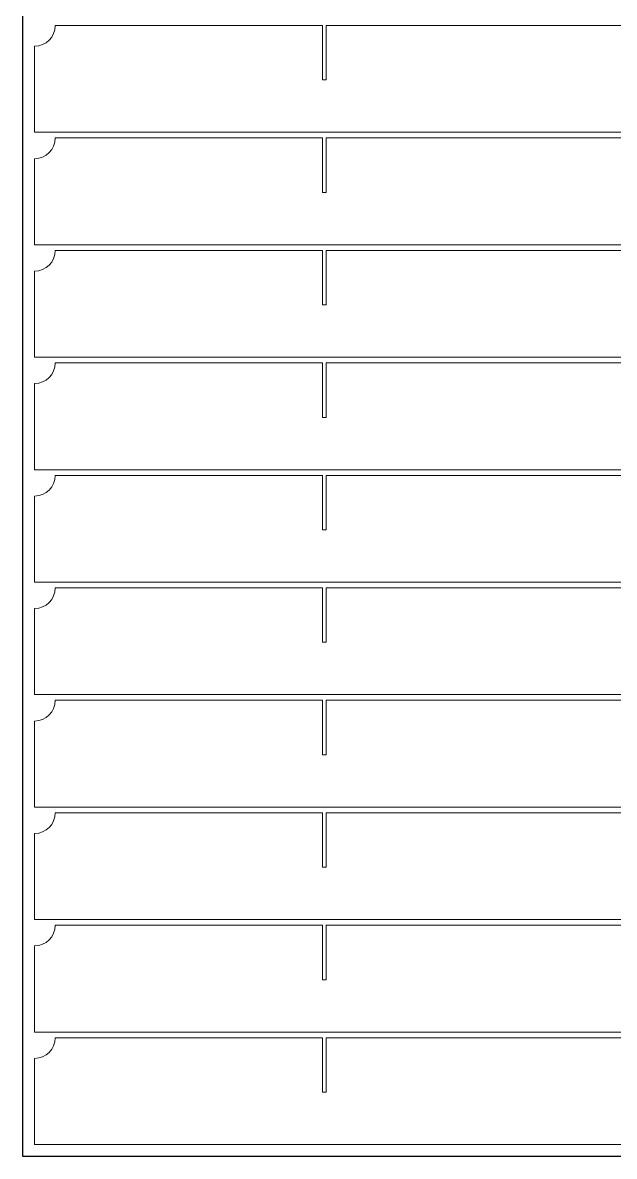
# Model space of a CAD drawing. Header units: inches. Extents: x 142 to 14402, y 211 to 2711.
# Drawn here: x 9002 to 9502, y 211 to 1169 of the extents above; entities that cross this region are included whole.
import ezdxf

# ---------------------------------------------------------------- set-up
doc = ezdxf.new("R2010")
doc.units = ezdxf.units.IN
doc.header["$MEASUREMENT"] = 0
doc.layers.add('IV_OUTER_PROFILE', color=7, linetype='Continuous', lineweight=5)

msp = doc.modelspace()

# ---------------------------------------------------------------- linework, layer by layer
msp.add_lwpolyline([(9001.69, 211.42), (10001.69, 211.42), (10001.69, 2211.42), (9001.69, 2211.42)], close=True)
at = {"layer": 'IV_OUTER_PROFILE'}
for p, q in [((9029.19, 1166.63), (9255.09, 1166.63)), ((9255.09, 1120.63), (9255.09, 1166.63)), ((9258.29, 1166.63), (9258.29, 1120.63)), ((9258.29, 1166.63), (9745.09, 1166.63)), ((9011.69, 1149.13), (9011.69, 1076.42)), ((9258.29, 1120.63), (9255.09, 1120.63)), ((9011.69, 1076.42), (9991.69, 1076.42)), ((9029.19, 1071.63), (9255.09, 1071.63)), ((9255.09, 1025.63), (9255.09, 1071.63)), ((9258.29, 1071.63), (9258.29, 1025.63)), ((9258.29, 1071.63), (9745.09, 1071.63)), ((9011.69, 1054.13), (9011.69, 981.42)), ((9258.29, 1025.63), (9255.09, 1025.63)), ((9011.69, 981.42), (9991.69, 981.42)), ((9029.19, 976.63), (9255.09, 976.63)), ((9255.09, 930.63), (9255.09, 976.63)), ((9258.29, 976.63), (9258.29, 930.63)), ((9258.29, 976.63), (9745.09, 976.63)), ((9011.69, 959.13), (9011.69, 886.42)), ((9258.29, 930.63), (9255.09, 930.63)), ((9011.69, 886.42), (9991.69, 886.42)), ((9029.19, 881.63), (9255.09, 881.63)), ((9255.09, 835.63), (9255.09, 881.63)), ((9258.29, 881.63), (9258.29, 835.63)), ((9258.29, 881.63), (9745.09, 881.63)), ((9011.69, 864.13), (9011.69, 791.42)), ((9258.29, 835.63), (9255.09, 835.63)), ((9011.69, 791.42), (9991.69, 791.42)), ((9029.19, 786.63), (9255.09, 786.63)), ((9255.09, 740.63), (9255.09, 786.63)), ((9258.29, 786.63), (9258.29, 740.63)), ((9258.29, 786.63), (9745.09, 786.63)), ((9011.69, 769.13), (9011.69, 696.42)), ((9258.29, 740.63), (9255.09, 740.63)), ((9011.69, 696.42), (9991.69, 696.42)), ((9029.19, 691.63), (9255.09, 691.63)), ((9255.09, 645.63), (9255.09, 691.63)), ((9258.29, 691.63), (9258.29, 645.63)), ((9258.29, 691.63), (9745.09, 691.63)), ((9011.69, 674.13), (9011.69, 601.42)), ((9258.29, 645.63), (9255.09, 645.63)), ((9011.69, 601.42), (9991.69, 601.42)), ((9029.19, 596.63), (9255.09, 596.63)), ((9255.09, 550.63), (9255.09, 596.63)), ((9258.29, 596.63), (9258.29, 550.63)), ((9258.29, 596.63), (9745.09, 596.63)), ((9011.69, 579.13), (9011.69, 506.42)), ((9258.29, 550.63), (9255.09, 550.63)), ((9011.69, 506.42), (9991.69, 506.42)), ((9029.19, 501.63), (9255.09, 501.63)), ((9255.09, 455.63), (9255.09, 501.63)), ((9258.29, 501.63), (9258.29, 455.63)), ((9258.29, 501.63), (9745.09, 501.63)), ((9011.69, 484.13), (9011.69, 411.42)), ((9258.29, 455.63), (9255.09, 455.63)), ((9011.69, 411.42), (9991.69, 411.42)), ((9029.19, 406.63), (9255.09, 406.63)), ((9255.09, 360.63), (9255.09, 406.63)), ((9258.29, 406.63), (9258.29, 360.63)), ((9258.29, 406.63), (9745.09, 406.63)), ((9011.69, 389.13), (9011.69, 316.42)), ((9258.29, 360.63), (9255.09, 360.63)), ((9011.69, 316.42), (9991.69, 316.42)), ((9029.19, 311.63), (9255.09, 311.63)), ((9255.09, 265.63), (9255.09, 311.63)), ((9258.29, 311.63), (9258.29, 265.63)), ((9258.29, 311.63), (9745.09, 311.63)), ((9011.69, 294.13), (9011.69, 221.42)), ((9258.29, 265.63), (9255.09, 265.63)), ((9011.69, 221.42), (9991.69, 221.42))]:
    msp.add_line(p, q, dxfattribs=at)
for centre in [(9011.69, 1166.63), (9011.69, 1071.63), (9011.69, 976.63), (9011.69, 881.63), (9011.69, 786.63), (9011.69, 691.63), (9011.69, 596.63), (9011.69, 501.63), (9011.69, 406.63), (9011.69, 311.63)]:
    msp.add_arc(centre, 17.5, 270, 0, dxfattribs=at)

doc.saveas('drawing.dxf')
